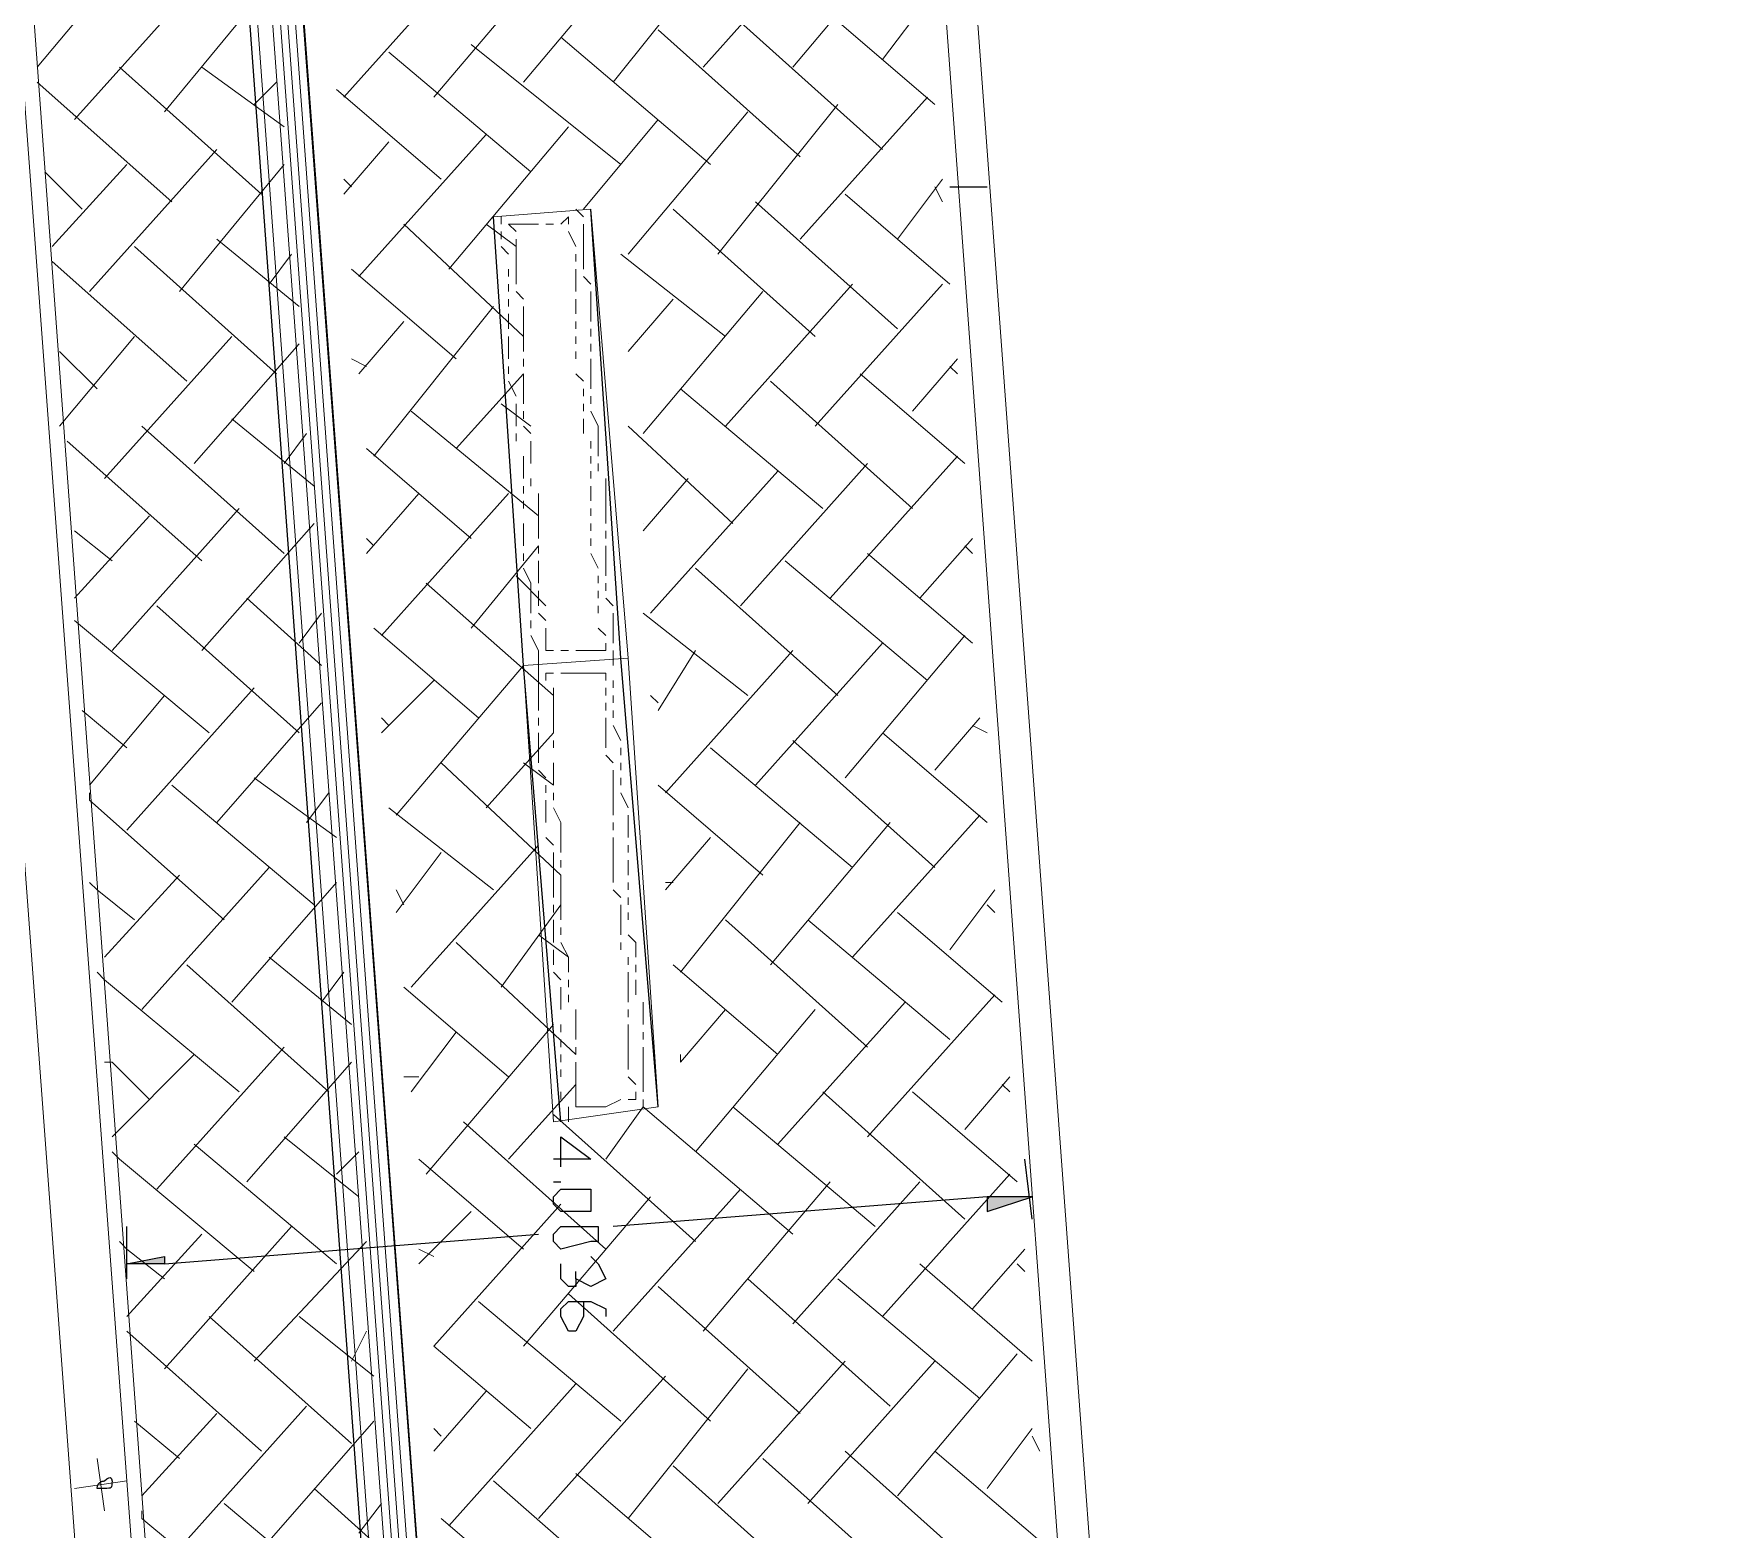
# Model space of a CAD drawing. Header units: millimetres. Extents: x 2928 to 3112, y 1220 to 1280.
# Drawn here: x 3001.664 to 3002.409, y 1265.919 to 1266.586 of the extents above; entities that cross this region are included whole.
import ezdxf

# ---------------------------------------------------------------- set-up
doc = ezdxf.new("R2010")
doc.units = ezdxf.units.MM

msp = doc.modelspace()

# ---------------------------------------------------------------- hatches: boundary and pattern name
at = {"true_color": 0x000007}
for points in [[(3002.08885, 1266.06731), (3002.08885, 1266.06064), (3002.10885, 1266.06731)], [(3001.72218, 1266.04064), (3001.72218, 1266.03731), (3001.70551, 1266.03731)]]:
    msp.add_hatch(color=7, dxfattribs=at).paths.add_polyline_path(points)

# ---------------------------------------------------------------- linework, layer by layer
at = {"color": 252, "linetype": 'Continuous', "lineweight": 5, "true_color": 0x989898}
for points in [[(3000.5255, 1266.90065), (2999.21881, 1266.80732), (2999.00214, 1266.79065), (2999.01881, 1266.58065), (2999.35881, 1261.95725), (3000.88217, 1262.07059), (3002.40886, 1262.18392), (3002.06885, 1266.80399), (3002.05218, 1267.01399), (3001.83885, 1266.99732)], [(3000.52883, 1266.88732), (2999.22548, 1266.79065), (2999.01881, 1266.77732), (2999.03214, 1266.57398), (2999.37215, 1261.97392), (3000.88217, 1262.08392), (3002.39219, 1262.19725), (3002.05552, 1266.79732), (3002.03885, 1266.99732), (3001.83218, 1266.98399)], [(2999.44215, 1266.50398), (2999.75215, 1262.30392), (3000.85883, 1262.38726), (3001.96552, 1262.47059), (3001.65885, 1266.66398), (3000.54883, 1266.58398)]]:
    msp.add_lwpolyline(points, close=True, dxfattribs=at)
at = {"color": 7, "linetype": 'Continuous', "lineweight": -2, "true_color": 0x000007}
for points in [[(3001.97552, 1264.02061), (3001.76885, 1266.80065), (3000.54216, 1266.71065), (2999.31215, 1266.62065), (2999.51548, 1263.85728)], [(3001.94885, 1264.01728), (3001.74885, 1266.74732), (3001.74885, 1266.74732)], [(3002.07219, 1266.51732), (3002.08885, 1266.51732), (3002.08885, 1266.51732)], [(3001.89885, 1266.08064), (3001.89885, 1266.09398), (3001.91218, 1266.08398), (3001.89552, 1266.08398)], [(3002.10885, 1266.05731), (3002.10552, 1266.08398), (3002.10552, 1266.08398)], [(3001.89552, 1266.07398), (3001.89885, 1266.07398), (3001.89885, 1266.07398)], [(3002.08885, 1266.06731), (3001.92218, 1266.05398), (3001.92218, 1266.05398)], [(3001.70551, 1266.03064), (3001.70551, 1266.05398), (3001.70551, 1266.05398)], [(3001.72218, 1266.03731), (3001.88885, 1266.05064), (3001.88885, 1266.05064)], [(3001.90552, 1266.03064), (3001.90552, 1266.02731), (3001.90218, 1266.02731), (3001.89885, 1266.03064), (3001.89885, 1266.03731), (3001.89885, 1266.03731)], [(3001.91218, 1266.04064), (3001.91552, 1266.03731), (3001.91885, 1266.03064), (3001.91218, 1266.02731), (3001.91218, 1266.02731), (3001.90552, 1266.03064), (3001.90552, 1266.03398)], [(3001.90885, 1266.02064), (3001.90885, 1266.01397), (3001.90552, 1266.00731), (3001.90218, 1266.00731), (3001.89885, 1266.01397), (3001.89885, 1266.01731), (3001.90218, 1266.02064), (3001.91218, 1266.02064), (3001.91885, 1266.01731), (3001.91885, 1266.01397)]]:
    msp.add_lwpolyline(points, dxfattribs=at)
at = {"color": 9, "linetype": 'Continuous', "lineweight": 5, "true_color": 0xbababa}
for points in [[(3001.76218, 1266.75065), (3001.96218, 1264.01728), (3001.96218, 1264.01728)], [(3001.76551, 1266.75065), (3001.96552, 1264.01728), (3001.96552, 1264.01728)], [(3001.76885, 1266.75065), (3001.96885, 1264.02061), (3001.96885, 1264.02061)], [(3001.77218, 1266.75065), (3001.97552, 1264.02061), (3001.97552, 1264.02061)], [(3001.75218, 1266.74732), (3001.95218, 1264.01728), (3001.95218, 1264.01728)], [(3001.75218, 1266.74732), (3001.95218, 1264.01728), (3001.95218, 1264.01728)], [(3001.75885, 1266.74732), (3001.95885, 1264.01728), (3001.95885, 1264.01728)], [(3001.92218, 1266.56398), (3001.97552, 1266.63065), (3001.97552, 1266.63065)], [(3001.96218, 1266.57065), (3002.01885, 1266.63398), (3002.01885, 1266.63398)], [(3002.00218, 1266.57065), (3002.05552, 1266.63398), (3002.05552, 1266.63398)], [(3001.84218, 1266.55732), (3001.89885, 1266.62398), (3001.89885, 1266.62398)], [(3001.88218, 1266.56398), (3001.93552, 1266.62732), (3001.93552, 1266.62732)], [(3001.80218, 1266.55732), (3001.85885, 1266.62065), (3001.85885, 1266.62065)], [(3001.66551, 1266.57065), (3001.69885, 1266.61065), (3001.69885, 1266.61065)], [(3001.68218, 1266.54732), (3001.73885, 1266.61065), (3001.73885, 1266.61065)], [(3001.72218, 1266.55065), (3001.76885, 1266.60732), (3001.76885, 1266.60732)], [(3002.04218, 1266.57398), (3002.06219, 1266.60065), (3002.06219, 1266.60065)], [(3002.01885, 1266.59398), (3002.06552, 1266.55398), (3002.06552, 1266.55398)], [(3001.94218, 1266.58732), (3002.00552, 1266.53065), (3002.00552, 1266.53065)], [(3001.97885, 1266.59065), (3002.04218, 1266.53398), (3002.04218, 1266.53398)], [(3001.85885, 1266.58065), (3001.92552, 1266.52732), (3001.92552, 1266.52732)], [(3001.89885, 1266.58398), (3001.96552, 1266.52732), (3001.96552, 1266.52732)], [(3001.70218, 1266.57065), (3001.76551, 1266.51398), (3001.76551, 1266.51398)], [(3001.73885, 1266.57065), (3001.77551, 1266.54398), (3001.77551, 1266.54398)], [(3001.82218, 1266.57732), (3001.88552, 1266.52398), (3001.88552, 1266.52398)], [(3001.66551, 1266.56398), (3001.72551, 1266.51065), (3001.72551, 1266.51065)], [(3001.76218, 1266.55398), (3001.77218, 1266.56398), (3001.77218, 1266.56398)], [(3001.79885, 1266.56065), (3001.84552, 1266.52065), (3001.84552, 1266.52065)], [(3002.00552, 1266.49398), (3002.06219, 1266.55732), (3002.06219, 1266.55732)], [(3001.92885, 1266.48731), (3001.98218, 1266.55065), (3001.98218, 1266.55065)], [(3001.96885, 1266.48731), (3002.02218, 1266.55398), (3002.02218, 1266.55398)], [(3001.80885, 1266.47731), (3001.86552, 1266.54065), (3001.86552, 1266.54065)], [(3001.84885, 1266.48065), (3001.90218, 1266.54398), (3001.90218, 1266.54398)], [(3001.90885, 1266.50732), (3001.94218, 1266.54732), (3001.94218, 1266.54732)], [(3001.68885, 1266.47065), (3001.74551, 1266.53398), (3001.74551, 1266.53398)], [(3001.80218, 1266.51398), (3001.82218, 1266.53732), (3001.82218, 1266.53732)], [(3001.67218, 1266.49065), (3001.70551, 1266.52732), (3001.70551, 1266.52732)], [(3001.72885, 1266.47065), (3001.77551, 1266.52732), (3001.77551, 1266.52732)], [(3001.66885, 1266.52398), (3001.68551, 1266.50732), (3001.68551, 1266.50732)], [(3001.80218, 1266.52065), (3001.80551, 1266.51732), (3001.80551, 1266.51732)], [(3002.04885, 1266.49398), (3002.06885, 1266.52065), (3002.06885, 1266.52065)], [(3001.98552, 1266.51065), (3002.04885, 1266.45398), (3002.04885, 1266.45398)], [(3002.02552, 1266.51398), (3002.07219, 1266.47398), (3002.07219, 1266.47398)], [(3002.06552, 1266.51732), (3002.06885, 1266.51065), (3002.06885, 1266.51065)], [(3001.94885, 1266.50732), (3002.01218, 1266.45065), (3002.01218, 1266.45065)], [(3001.82885, 1266.50065), (3001.88218, 1266.45065), (3001.88218, 1266.45065)], [(3001.86552, 1266.50065), (3001.87885, 1266.49065), (3001.87885, 1266.49065)], [(3001.70885, 1266.49065), (3001.77218, 1266.43398), (3001.77218, 1266.43398)], [(3001.74551, 1266.49398), (3001.78218, 1266.46398), (3001.78218, 1266.46398)], [(3001.67218, 1266.48398), (3001.73218, 1266.43065), (3001.73218, 1266.43065)], [(3001.76885, 1266.47398), (3001.77885, 1266.48731), (3001.77885, 1266.48731)], [(3001.92552, 1266.48731), (3001.97218, 1266.45065), (3001.97218, 1266.45065)], [(3001.80551, 1266.48065), (3001.85218, 1266.44065), (3001.85218, 1266.44065)], [(3001.97218, 1266.41065), (3002.02885, 1266.47398), (3002.02885, 1266.47398)], [(3002.01218, 1266.41065), (3002.06885, 1266.47398), (3002.06885, 1266.47398)], [(3001.92885, 1266.44398), (3001.94885, 1266.46731), (3001.94885, 1266.46731)], [(3001.93552, 1266.40731), (3001.98885, 1266.47065), (3001.98885, 1266.47065)], [(3001.81551, 1266.39731), (3001.86885, 1266.46398), (3001.86885, 1266.46398)], [(3001.80885, 1266.43398), (3001.82885, 1266.45731), (3001.82885, 1266.45731)], [(3001.67551, 1266.41065), (3001.70885, 1266.45065), (3001.70885, 1266.45065)], [(3001.67551, 1266.44398), (3001.69218, 1266.42731), (3001.69218, 1266.42731)], [(3001.69551, 1266.38731), (3001.75218, 1266.45065), (3001.75218, 1266.45065)], [(3001.73551, 1266.39398), (3001.78218, 1266.44731), (3001.78218, 1266.44731)], [(3001.80551, 1266.44065), (3001.81218, 1266.43731), (3001.81218, 1266.43731)], [(3002.05552, 1266.41731), (3002.07552, 1266.44065), (3002.07552, 1266.44065)], [(3002.07219, 1266.43731), (3002.07552, 1266.43398), (3002.07552, 1266.43398)], [(3001.85218, 1266.40065), (3001.88218, 1266.43398), (3001.88218, 1266.43398)], [(3001.99218, 1266.43065), (3002.05552, 1266.37398), (3002.05552, 1266.37398)], [(3002.03218, 1266.43398), (3002.07885, 1266.39398), (3002.07885, 1266.39398)], [(3001.95218, 1266.42731), (3002.01552, 1266.37398), (3002.01552, 1266.37398)], [(3001.75218, 1266.41398), (3001.78885, 1266.38398), (3001.78885, 1266.38398)], [(3001.83218, 1266.41731), (3001.88885, 1266.37065), (3001.88885, 1266.37065)], [(3001.87218, 1266.42065), (3001.88552, 1266.41065), (3001.88552, 1266.41065)], [(3001.71218, 1266.41065), (3001.77551, 1266.35398), (3001.77551, 1266.35398)], [(3001.77551, 1266.39398), (3001.78551, 1266.40731), (3001.78551, 1266.40731)], [(3001.92885, 1266.41065), (3001.97552, 1266.36731), (3001.97552, 1266.36731)], [(3001.67885, 1266.40398), (3001.73885, 1266.35065), (3001.73885, 1266.35065)], [(3001.81218, 1266.40065), (3001.85885, 1266.36065), (3001.85885, 1266.36065)], [(3001.97885, 1266.33065), (3002.03552, 1266.39398), (3002.03552, 1266.39398)], [(3002.01885, 1266.33398), (3002.07552, 1266.39731), (3002.07552, 1266.39731)], [(3001.93552, 1266.36398), (3001.95552, 1266.38731), (3001.95552, 1266.38731)], [(3001.93885, 1266.32731), (3001.99552, 1266.39065), (3001.99552, 1266.39065)], [(3001.81218, 1266.35398), (3001.83552, 1266.38065), (3001.83552, 1266.38065)], [(3001.81885, 1266.31731), (3001.87552, 1266.38065), (3001.87552, 1266.38065)], [(3001.68218, 1266.33398), (3001.71551, 1266.37065), (3001.71551, 1266.37065)], [(3001.69885, 1266.31065), (3001.75551, 1266.37398), (3001.75551, 1266.37398)], [(3001.68218, 1266.36398), (3001.69885, 1266.35065), (3001.69885, 1266.35065)], [(3001.73885, 1266.31065), (3001.78885, 1266.36731), (3001.78885, 1266.36731)], [(3001.81218, 1266.36065), (3001.81551, 1266.35731), (3001.81551, 1266.35731)], [(3001.85885, 1266.32065), (3001.88885, 1266.35731), (3001.88885, 1266.35731)], [(3002.05885, 1266.33398), (3002.08219, 1266.36065), (3002.08219, 1266.36065)], [(3002.07885, 1266.35731), (3002.08219, 1266.35398), (3002.08219, 1266.35398)], [(3001.95885, 1266.34731), (3002.02218, 1266.29065), (3002.02218, 1266.29065)], [(3001.99885, 1266.35065), (3002.06219, 1266.29731), (3002.06219, 1266.29731)], [(3002.03552, 1266.35398), (3002.08219, 1266.31398), (3002.08219, 1266.31398)], [(3001.83885, 1266.34065), (3001.89552, 1266.29065), (3001.89552, 1266.29065)], [(3001.87885, 1266.34398), (3001.89218, 1266.33065), (3001.89218, 1266.33065)], [(3001.75885, 1266.33398), (3001.79218, 1266.30398), (3001.79218, 1266.30398)], [(3001.71885, 1266.33065), (3001.78218, 1266.27398), (3001.78218, 1266.27398)], [(3001.78218, 1266.31398), (3001.79218, 1266.32731), (3001.79218, 1266.32731)], [(3001.93552, 1266.32731), (3001.98218, 1266.29065), (3001.98218, 1266.29065)], [(3001.68218, 1266.32398), (3001.74218, 1266.27398), (3001.74218, 1266.27398)], [(3001.81551, 1266.32065), (3001.86218, 1266.28065), (3001.86218, 1266.28065)], [(3002.02552, 1266.25398), (3002.07885, 1266.31731), (3002.07885, 1266.31731)], [(3001.94218, 1266.28398), (3001.95885, 1266.31065), (3001.95885, 1266.31065)], [(3001.94552, 1266.24731), (3002.00218, 1266.31065), (3002.00218, 1266.31065)], [(3001.98552, 1266.25064), (3002.04218, 1266.31398), (3002.04218, 1266.31398)], [(3001.82551, 1266.23731), (3001.88218, 1266.30398), (3001.88218, 1266.30398)], [(3001.81885, 1266.27398), (3001.84218, 1266.29731), (3001.84218, 1266.29731)], [(3001.68885, 1266.25064), (3001.72218, 1266.29065), (3001.72218, 1266.29065)], [(3001.70551, 1266.23064), (3001.76218, 1266.29398), (3001.76218, 1266.29398)], [(3001.74551, 1266.23398), (3001.79218, 1266.28731), (3001.79218, 1266.28731)], [(3001.93885, 1266.29065), (3001.94218, 1266.28731), (3001.94218, 1266.28731)], [(3001.68551, 1266.28398), (3001.70551, 1266.26731), (3001.70551, 1266.26731)], [(3001.81885, 1266.28065), (3001.82218, 1266.27731), (3001.82218, 1266.27731)], [(3002.06552, 1266.25731), (3002.08552, 1266.28065), (3002.08552, 1266.28065)], [(3001.86552, 1266.24064), (3001.89552, 1266.27398), (3001.89552, 1266.27398)], [(3002.04218, 1266.27398), (3002.08885, 1266.23398), (3002.08885, 1266.23398)], [(3002.08219, 1266.27731), (3002.08885, 1266.27398), (3002.08885, 1266.27398)], [(3001.96552, 1266.26731), (3002.02885, 1266.21398), (3002.02885, 1266.21398)], [(3002.00218, 1266.27065), (3002.06552, 1266.21398), (3002.06552, 1266.21398)], [(3001.84552, 1266.26064), (3001.89885, 1266.21064), (3001.89885, 1266.21064)], [(3001.88218, 1266.26064), (3001.89552, 1266.25064), (3001.89552, 1266.25064)], [(3001.72551, 1266.25064), (3001.78885, 1266.19731), (3001.78885, 1266.19731)], [(3001.76218, 1266.25398), (3001.79885, 1266.22731), (3001.79885, 1266.22731)], [(3001.94218, 1266.25064), (3001.98885, 1266.21064), (3001.98885, 1266.21064)], [(3001.68885, 1266.24398), (3001.68885, 1266.24731), (3001.68885, 1266.24731)], [(3001.68885, 1266.24398), (3001.74885, 1266.19064), (3001.74885, 1266.19064)], [(3001.78551, 1266.23398), (3001.79551, 1266.24731), (3001.79551, 1266.24731)], [(3001.82218, 1266.24064), (3001.86885, 1266.20398), (3001.86885, 1266.20398)], [(3002.02885, 1266.17398), (3002.08552, 1266.23731), (3002.08552, 1266.23731)], [(3001.95218, 1266.16731), (3002.00552, 1266.23398), (3002.00552, 1266.23398)], [(3001.99218, 1266.17064), (3002.04552, 1266.23398), (3002.04552, 1266.23398)], [(3001.82551, 1266.19398), (3001.84552, 1266.22064), (3001.84552, 1266.22064)], [(3001.83218, 1266.16064), (3001.88885, 1266.22398), (3001.88885, 1266.22398)], [(3001.94552, 1266.20398), (3001.96552, 1266.22731), (3001.96552, 1266.22731)], [(3001.71218, 1266.15064), (3001.76885, 1266.21398), (3001.76885, 1266.21398)], [(3001.69218, 1266.20398), (3001.68885, 1266.20731), (3001.68885, 1266.20731)], [(3001.69551, 1266.17398), (3001.72885, 1266.21064), (3001.72885, 1266.21064)], [(3001.75218, 1266.15398), (3001.79885, 1266.20731), (3001.79885, 1266.20731)], [(3001.94552, 1266.20731), (3001.94885, 1266.20731), (3001.94885, 1266.20731)], [(3001.69218, 1266.20398), (3001.70885, 1266.19064), (3001.70885, 1266.19064)], [(3001.82551, 1266.20398), (3001.82885, 1266.19731), (3001.82885, 1266.19731)], [(3002.07219, 1266.17731), (3002.09219, 1266.20398), (3002.09219, 1266.20398)], [(3001.87218, 1266.16064), (3001.89885, 1266.19731), (3001.89885, 1266.19731)], [(3001.97218, 1266.19064), (3002.03552, 1266.13398), (3002.03552, 1266.13398)], [(3002.00885, 1266.19064), (3002.07219, 1266.13731), (3002.07219, 1266.13731)], [(3002.04885, 1266.19398), (3002.09552, 1266.15398), (3002.09552, 1266.15398)], [(3002.08885, 1266.19731), (3002.09219, 1266.19398), (3002.09219, 1266.19398)], [(3001.88885, 1266.18398), (3001.90218, 1266.17398), (3001.90218, 1266.17398)], [(3001.85218, 1266.18064), (3001.90552, 1266.13064), (3001.90552, 1266.13064)], [(3001.73218, 1266.17064), (3001.79551, 1266.11398), (3001.79551, 1266.11398)], [(3001.76885, 1266.17398), (3001.80551, 1266.14398), (3001.80551, 1266.14398)], [(3001.94885, 1266.17064), (3001.99552, 1266.13064), (3001.99552, 1266.13064)], [(3001.69551, 1266.16398), (3001.69218, 1266.16731), (3001.69218, 1266.16731)], [(3001.69551, 1266.16398), (3001.75551, 1266.11398), (3001.75551, 1266.11398)], [(3001.79218, 1266.15398), (3001.80218, 1266.16731), (3001.80218, 1266.16731)], [(3001.82885, 1266.16064), (3001.87552, 1266.12064), (3001.87552, 1266.12064)], [(3001.99552, 1266.09064), (3002.05218, 1266.15398), (3002.05218, 1266.15398)], [(3002.03552, 1266.09398), (3002.09219, 1266.15731), (3002.09219, 1266.15731)], [(3001.95218, 1266.12731), (3001.97218, 1266.15064), (3001.97218, 1266.15064)], [(3001.95885, 1266.08731), (3002.01218, 1266.15064), (3002.01218, 1266.15064)], [(3001.83218, 1266.11398), (3001.85218, 1266.14064), (3001.85218, 1266.14064)], [(3001.83885, 1266.07731), (3001.89552, 1266.14398), (3001.89552, 1266.14398)], [(3001.71885, 1266.07064), (3001.77551, 1266.13398), (3001.77551, 1266.13398)], [(3001.69885, 1266.12731), (3001.69551, 1266.12731), (3001.69551, 1266.12731)], [(3001.69885, 1266.09398), (3001.73551, 1266.13064), (3001.73551, 1266.13064)], [(3001.69885, 1266.12731), (3001.71551, 1266.11064), (3001.71551, 1266.11064)], [(3001.75885, 1266.07398), (3001.80551, 1266.12731), (3001.80551, 1266.12731)], [(3001.95218, 1266.13064), (3001.95218, 1266.12731), (3001.95218, 1266.12731)], [(3001.82885, 1266.12064), (3001.83552, 1266.12064), (3001.83552, 1266.12064)], [(3001.87552, 1266.08398), (3001.90552, 1266.11731), (3001.90552, 1266.11731)], [(3002.07885, 1266.09731), (3002.09885, 1266.12064), (3002.09885, 1266.12064)], [(3002.09552, 1266.11731), (3002.09885, 1266.11398), (3002.09885, 1266.11398)], [(3002.01552, 1266.11398), (3002.07885, 1266.05731), (3002.07885, 1266.05731)], [(3002.05552, 1266.11398), (3002.10219, 1266.07398), (3002.10219, 1266.07398)], [(3001.89552, 1266.10398), (3001.95885, 1266.04731), (3001.95885, 1266.04731)], [(3001.91885, 1266.08398), (3001.93552, 1266.10731), (3001.93552, 1266.10731)], [(3001.93552, 1266.10731), (3002.00218, 1266.05064), (3002.00218, 1266.05064)], [(3001.97552, 1266.10731), (3002.03885, 1266.05398), (3002.03885, 1266.05398)], [(3001.77551, 1266.09398), (3001.80885, 1266.06731), (3001.80885, 1266.06731)], [(3001.85552, 1266.10064), (3001.91885, 1266.04398), (3001.91885, 1266.04398)], [(3001.70218, 1266.08398), (3001.69885, 1266.08731), (3001.69885, 1266.08731)], [(3001.73551, 1266.09064), (3001.79885, 1266.03731), (3001.79885, 1266.03731)], [(3001.79885, 1266.07731), (3001.80885, 1266.08731), (3001.80885, 1266.08731)], [(3001.70218, 1266.08398), (3001.76218, 1266.03398), (3001.76218, 1266.03398)], [(3001.83552, 1266.08398), (3001.88218, 1266.04398), (3001.88218, 1266.04398)], [(3001.96218, 1266.00731), (3002.01885, 1266.07398), (3002.01885, 1266.07398)], [(3002.00218, 1266.01064), (3002.05885, 1266.07398), (3002.05885, 1266.07398)], [(3002.04218, 1266.01397), (3002.09885, 1266.07731), (3002.09885, 1266.07731)], [(3001.84218, 1266.00064), (3001.89885, 1266.06398), (3001.89885, 1266.06398)], [(3001.88218, 1266.00064), (3001.93885, 1266.06731), (3001.93885, 1266.06731)], [(3001.92218, 1266.00731), (3001.97885, 1266.07064), (3001.97885, 1266.07064)], [(3001.83552, 1266.03731), (3001.85885, 1266.06064), (3001.85885, 1266.06064)], [(3001.70551, 1266.01397), (3001.73885, 1266.05064), (3001.73885, 1266.05064)], [(3001.72218, 1265.99064), (3001.77885, 1266.05398), (3001.77885, 1266.05398)], [(3001.70551, 1266.04398), (3001.70218, 1266.04731), (3001.70218, 1266.04731)], [(3001.70551, 1266.04398), (3001.72218, 1266.03064), (3001.72218, 1266.03064)], [(3001.76218, 1265.99397), (3001.81218, 1266.04731), (3001.81218, 1266.04731)], [(3001.83552, 1266.04398), (3001.84218, 1266.04064), (3001.84218, 1266.04064)], [(3002.08219, 1266.01731), (3002.10552, 1266.04398), (3002.10552, 1266.04398)], [(3002.05885, 1266.03731), (3002.10885, 1265.99397), (3002.10885, 1265.99397)], [(3002.10219, 1266.03731), (3002.10552, 1266.03398), (3002.10552, 1266.03398)], [(3001.94218, 1266.02731), (3002.00552, 1265.97064), (3002.00552, 1265.97064)], [(3001.98218, 1266.03064), (3002.04552, 1265.97397), (3002.04552, 1265.97397)], [(3002.02218, 1266.03064), (3002.08552, 1265.97731), (3002.08552, 1265.97731)], [(3001.86218, 1266.02064), (3001.92552, 1265.96731), (3001.92552, 1265.96731)], [(3001.90218, 1266.02397), (3001.96552, 1265.96731), (3001.96552, 1265.96731)], [(3001.74218, 1266.01397), (3001.80551, 1265.95731), (3001.80551, 1265.95731)], [(3001.78218, 1266.01397), (3001.81551, 1265.98731), (3001.81551, 1265.98731)], [(3001.70551, 1266.00731), (3001.76551, 1265.95397), (3001.76551, 1265.95397)], [(3001.80551, 1265.99397), (3001.81218, 1266.00731), (3001.81218, 1266.00731)], [(3001.84218, 1266.00064), (3001.88552, 1265.96397), (3001.88552, 1265.96397)], [(3002.04885, 1265.93397), (3002.10219, 1265.99731), (3002.10219, 1265.99731)], [(3001.92885, 1265.92397), (3001.98218, 1265.99064), (3001.98218, 1265.99064)], [(3001.96885, 1265.93064), (3002.02552, 1265.99397), (3002.02552, 1265.99397)], [(3002.00885, 1265.93064), (3002.06552, 1265.99397), (3002.06552, 1265.99397)], [(3001.84885, 1265.92064), (3001.90552, 1265.98397), (3001.90552, 1265.98397)], [(3001.88885, 1265.92397), (3001.94552, 1265.98731), (3001.94552, 1265.98731)], [(3001.84218, 1265.95397), (3001.86552, 1265.98064), (3001.86552, 1265.98064)], [(3001.70885, 1265.96731), (3001.72885, 1265.95064), (3001.72885, 1265.95064)], [(3001.71218, 1265.93397), (3001.74551, 1265.97064), (3001.74551, 1265.97064)], [(3001.72885, 1265.91064), (3001.78551, 1265.97397), (3001.78551, 1265.97397)], [(3001.76885, 1265.91397), (3001.81551, 1265.96731), (3001.81551, 1265.96731)], [(3001.84218, 1265.96397), (3001.84552, 1265.96064), (3001.84552, 1265.96064)], [(3002.08885, 1265.93731), (3002.10885, 1265.96397), (3002.10885, 1265.96397)], [(3002.10885, 1265.96064), (3002.11219, 1265.95397), (3002.11219, 1265.95397)], [(3002.02552, 1265.95397), (3002.08885, 1265.89731), (3002.08885, 1265.89731)], [(3002.06552, 1265.95397), (3002.11219, 1265.91397), (3002.11219, 1265.91397)], [(3001.94885, 1265.94731), (3002.01218, 1265.89064), (3002.01218, 1265.89064)], [(3001.98885, 1265.95064), (3002.05218, 1265.89397), (3002.05218, 1265.89397)], [(3001.78885, 1265.93731), (3001.82218, 1265.90731), (3001.82218, 1265.90731)], [(3001.86885, 1265.94064), (3001.92218, 1265.89397), (3001.92218, 1265.89397)], [(3001.90552, 1265.94397), (3001.95218, 1265.90397), (3001.95218, 1265.90397)], [(3001.74885, 1265.93064), (3001.81218, 1265.87731), (3001.81218, 1265.87731)], [(3001.80885, 1265.91731), (3001.81885, 1265.93064), (3001.81885, 1265.93064)], [(3001.71218, 1265.92397), (3001.71218, 1265.92731), (3001.71218, 1265.92731)], [(3001.71218, 1265.92397), (3001.77218, 1265.87397), (3001.77218, 1265.87397)], [(3001.84552, 1265.92397), (3001.89218, 1265.88397), (3001.89218, 1265.88397)]]:
    msp.add_lwpolyline(points, dxfattribs=at)
at = {"color": 7, "linetype": 'Continuous', "lineweight": 9, "true_color": 0x000007}
for points in [[(3000.54883, 1266.58065), (2999.44881, 1266.50065), (2999.75549, 1262.31059), (3000.85883, 1262.39392), (3001.96218, 1262.47392), (3001.65218, 1266.66065)], [(3000.55216, 1266.55398), (2999.47548, 1266.47398), (2999.77882, 1262.33726), (3000.8555, 1262.41726), (3001.93552, 1262.49726), (3001.62885, 1266.63398)], [(3001.92885, 1266.30731), (3001.91218, 1266.50732), (3001.86885, 1266.50398), (3001.88218, 1266.30398)], [(3001.94218, 1266.10731), (3001.92885, 1266.30731), (3001.88218, 1266.30398), (3001.89552, 1266.10064)]]:
    msp.add_lwpolyline(points, close=True, dxfattribs=at)
at = {"color": 253, "linetype": 'Continuous', "lineweight": -2, "true_color": 0x9a9a9a}
for points in [[(3001.88218, 1266.30398), (3001.86885, 1266.50398), (3001.86885, 1266.50398)], [(3001.92552, 1266.30731), (3001.91218, 1266.50732), (3001.91218, 1266.50732)], [(3001.89885, 1266.10064), (3001.88218, 1266.30398), (3001.88218, 1266.30398)], [(3001.94218, 1266.10731), (3001.92552, 1266.30731), (3001.92552, 1266.30731)]]:
    msp.add_lwpolyline(points, dxfattribs=at)
at = {"color": 252, "linetype": 'Continuous', "lineweight": 5, "true_color": 0x989898}
for points in [[(3001.87218, 1266.50398), (3001.87218, 1266.50065), (3001.87218, 1266.50065)], [(3001.90218, 1266.50398), (3001.89885, 1266.50065), (3001.89885, 1266.50065)], [(3001.90218, 1266.50065), (3001.90218, 1266.50398), (3001.90218, 1266.50398)], [(3001.90885, 1266.50398), (3001.90552, 1266.50732), (3001.90552, 1266.50732)], [(3001.87218, 1266.49732), (3001.87218, 1266.49398), (3001.87218, 1266.49398)], [(3001.88218, 1266.50065), (3001.87552, 1266.50065), (3001.87885, 1266.49732)], [(3001.88885, 1266.50065), (3001.88218, 1266.50065), (3001.88218, 1266.50065)], [(3001.89552, 1266.50065), (3001.89218, 1266.50065), (3001.89218, 1266.50065)], [(3001.90552, 1266.49065), (3001.90218, 1266.49732), (3001.90218, 1266.49732)], [(3001.90885, 1266.49398), (3001.90885, 1266.50065), (3001.90885, 1266.50065)], [(3001.87218, 1266.49065), (3001.87552, 1266.48731), (3001.87552, 1266.48731)], [(3001.87885, 1266.49398), (3001.87885, 1266.48731), (3001.87885, 1266.48731)], [(3001.90885, 1266.48731), (3001.90885, 1266.49398), (3001.90885, 1266.49398)], [(3001.87885, 1266.48731), (3001.87885, 1266.48065), (3001.87885, 1266.48065)], [(3001.90552, 1266.48398), (3001.90552, 1266.48731), (3001.90552, 1266.48731)], [(3001.90885, 1266.48065), (3001.90885, 1266.48731), (3001.90885, 1266.48731)], [(3001.87552, 1266.48065), (3001.87552, 1266.47731), (3001.87552, 1266.47731)], [(3001.87552, 1266.47398), (3001.87552, 1266.47065), (3001.87552, 1266.47065)], [(3001.87885, 1266.48065), (3001.87885, 1266.47398), (3001.87885, 1266.47398)], [(3001.90552, 1266.47398), (3001.90552, 1266.48065), (3001.90552, 1266.48065)], [(3001.90552, 1266.47065), (3001.90552, 1266.47398), (3001.90552, 1266.47398)], [(3001.91218, 1266.47398), (3001.90885, 1266.47731), (3001.90885, 1266.47731)], [(3001.87552, 1266.46731), (3001.87552, 1266.46398), (3001.87552, 1266.46398)], [(3001.87885, 1266.47065), (3001.88218, 1266.46731), (3001.88218, 1266.46731)], [(3001.90552, 1266.46065), (3001.90552, 1266.46731), (3001.90552, 1266.46731)], [(3001.91218, 1266.46398), (3001.91218, 1266.47065), (3001.91218, 1266.47065)], [(3001.87552, 1266.46065), (3001.87552, 1266.45398), (3001.87552, 1266.45398)], [(3001.88218, 1266.46398), (3001.88218, 1266.45731), (3001.88218, 1266.45731)], [(3001.91218, 1266.45731), (3001.91218, 1266.46398), (3001.91218, 1266.46398)], [(3001.88218, 1266.45731), (3001.88218, 1266.45065), (3001.88218, 1266.45065)], [(3001.90552, 1266.45398), (3001.90552, 1266.45731), (3001.90552, 1266.45731)], [(3001.91218, 1266.45065), (3001.91218, 1266.45398), (3001.91218, 1266.45398)], [(3001.87552, 1266.45065), (3001.87552, 1266.44731), (3001.87552, 1266.44731)], [(3001.87552, 1266.44731), (3001.87552, 1266.44065), (3001.87552, 1266.44065)], [(3001.88218, 1266.45065), (3001.88218, 1266.44398), (3001.88218, 1266.44398)], [(3001.90552, 1266.44731), (3001.90552, 1266.45065), (3001.90552, 1266.45065)], [(3001.90552, 1266.44065), (3001.90552, 1266.44398), (3001.90552, 1266.44398)], [(3001.91218, 1266.44398), (3001.91218, 1266.44731), (3001.91218, 1266.44731)], [(3001.87552, 1266.43731), (3001.87552, 1266.43398), (3001.87552, 1266.43398)], [(3001.88218, 1266.44065), (3001.88218, 1266.43731), (3001.88218, 1266.43731)], [(3001.91218, 1266.43398), (3001.91218, 1266.44065), (3001.91218, 1266.44065)], [(3001.87552, 1266.43065), (3001.87885, 1266.42398), (3001.87885, 1266.42398)], [(3001.88218, 1266.43398), (3001.88218, 1266.42731), (3001.88218, 1266.42731)], [(3001.90885, 1266.43065), (3001.90552, 1266.43398), (3001.90552, 1266.43398)], [(3001.91218, 1266.42731), (3001.91218, 1266.43398), (3001.91218, 1266.43398)], [(3001.88218, 1266.42731), (3001.88218, 1266.42065), (3001.88218, 1266.42065)], [(3001.90885, 1266.42398), (3001.90885, 1266.42731), (3001.90885, 1266.42731)], [(3001.91218, 1266.42065), (3001.91218, 1266.42398), (3001.91218, 1266.42398)], [(3001.87885, 1266.42065), (3001.87885, 1266.41731), (3001.87885, 1266.41731)], [(3001.87885, 1266.41731), (3001.87885, 1266.41065), (3001.87885, 1266.41065)], [(3001.88218, 1266.41731), (3001.88218, 1266.41398), (3001.88218, 1266.41398)], [(3001.90885, 1266.41731), (3001.90885, 1266.42065), (3001.90885, 1266.42065)], [(3001.90885, 1266.40731), (3001.90885, 1266.41398), (3001.90885, 1266.41398)], [(3001.91552, 1266.41065), (3001.91218, 1266.41731), (3001.91218, 1266.41731)], [(3001.87885, 1266.40731), (3001.87885, 1266.40398), (3001.87885, 1266.40398)], [(3001.88218, 1266.41065), (3001.88552, 1266.40731), (3001.88552, 1266.40731)], [(3001.91552, 1266.40398), (3001.91552, 1266.41065), (3001.91552, 1266.41065)], [(3001.88552, 1266.40398), (3001.88552, 1266.39731), (3001.88552, 1266.39731)], [(3001.91218, 1266.40065), (3001.91218, 1266.40398), (3001.91218, 1266.40398)], [(3001.91552, 1266.39731), (3001.91552, 1266.40398), (3001.91552, 1266.40398)], [(3001.88218, 1266.39731), (3001.88218, 1266.39398), (3001.88218, 1266.39398)], [(3001.88218, 1266.39398), (3001.88218, 1266.38731), (3001.88218, 1266.38731)], [(3001.88552, 1266.39731), (3001.88552, 1266.39398), (3001.88552, 1266.39398)], [(3001.91218, 1266.39398), (3001.91218, 1266.39731), (3001.91218, 1266.39731)], [(3001.91552, 1266.39065), (3001.91552, 1266.39398), (3001.91552, 1266.39398)], [(3001.88552, 1266.38731), (3001.88552, 1266.38398), (3001.88552, 1266.38398)], [(3001.91218, 1266.38731), (3001.91218, 1266.39065), (3001.91218, 1266.39065)], [(3001.91885, 1266.38065), (3001.91885, 1266.38731), (3001.91885, 1266.38731)], [(3001.88218, 1266.38398), (3001.88218, 1266.38065), (3001.88218, 1266.38065)], [(3001.88218, 1266.37731), (3001.88218, 1266.37398), (3001.88218, 1266.37398)], [(3001.88885, 1266.38065), (3001.88885, 1266.37398), (3001.88885, 1266.37398)], [(3001.91218, 1266.37731), (3001.91218, 1266.38398), (3001.91218, 1266.38398)], [(3001.91885, 1266.37398), (3001.91885, 1266.38065), (3001.91885, 1266.38065)], [(3001.88885, 1266.37398), (3001.88885, 1266.36731), (3001.88885, 1266.36731)], [(3001.91218, 1266.37065), (3001.91218, 1266.37398), (3001.91218, 1266.37398)], [(3001.91885, 1266.36731), (3001.91885, 1266.37398), (3001.91885, 1266.37398)], [(3001.88218, 1266.36731), (3001.88218, 1266.36398), (3001.88218, 1266.36398)], [(3001.88218, 1266.36398), (3001.88218, 1266.35731), (3001.88218, 1266.35731)], [(3001.88885, 1266.36731), (3001.88885, 1266.36065), (3001.88885, 1266.36065)], [(3001.91218, 1266.36398), (3001.91218, 1266.36731), (3001.91218, 1266.36731)], [(3001.91885, 1266.36065), (3001.91885, 1266.36398), (3001.91885, 1266.36398)], [(3001.88885, 1266.35731), (3001.88885, 1266.35398), (3001.88885, 1266.35398)], [(3001.91218, 1266.35731), (3001.91218, 1266.36065), (3001.91218, 1266.36065)], [(3001.91885, 1266.35065), (3001.91885, 1266.35731), (3001.91885, 1266.35731)], [(3001.88218, 1266.35398), (3001.88218, 1266.35065), (3001.88218, 1266.35065)], [(3001.88218, 1266.34731), (3001.88552, 1266.34065), (3001.88552, 1266.34065)], [(3001.88885, 1266.35065), (3001.88885, 1266.34398), (3001.88885, 1266.34398)], [(3001.91552, 1266.34731), (3001.91218, 1266.35398), (3001.91218, 1266.35398)], [(3001.91885, 1266.34398), (3001.91885, 1266.35065), (3001.91885, 1266.35065)], [(3001.88552, 1266.34065), (3001.88552, 1266.33398), (3001.88552, 1266.33398)], [(3001.88885, 1266.34398), (3001.88885, 1266.34065), (3001.88885, 1266.34065)], [(3001.91552, 1266.34065), (3001.91552, 1266.34398), (3001.91552, 1266.34398)], [(3001.91885, 1266.33731), (3001.91885, 1266.34065), (3001.91885, 1266.34065)], [(3001.88552, 1266.33398), (3001.88552, 1266.32731), (3001.88552, 1266.32731)], [(3001.88885, 1266.33731), (3001.88885, 1266.33065), (3001.88885, 1266.33065)], [(3001.91552, 1266.33398), (3001.91552, 1266.33731), (3001.91552, 1266.33731)], [(3001.92218, 1266.33065), (3001.91885, 1266.33398), (3001.91885, 1266.33398)], [(3001.88885, 1266.32731), (3001.89218, 1266.32398), (3001.89218, 1266.32398)], [(3001.91552, 1266.32731), (3001.91552, 1266.33065), (3001.91552, 1266.33065)], [(3001.92218, 1266.32065), (3001.92218, 1266.32731), (3001.92218, 1266.32731)], [(3001.88552, 1266.32398), (3001.88552, 1266.32065), (3001.88552, 1266.32065)], [(3001.88552, 1266.31731), (3001.88885, 1266.31065), (3001.88885, 1266.31065)], [(3001.89218, 1266.32065), (3001.89218, 1266.31398), (3001.89218, 1266.31398)], [(3001.91885, 1266.31731), (3001.91552, 1266.32065), (3001.91552, 1266.32065)], [(3001.92218, 1266.31398), (3001.92218, 1266.32065), (3001.92218, 1266.32065)], [(3001.88885, 1266.31065), (3001.88885, 1266.30398), (3001.88885, 1266.30398)], [(3001.89218, 1266.31398), (3001.89218, 1266.31065), (3001.89552, 1266.31065)], [(3001.89885, 1266.31065), (3001.90218, 1266.31065), (3001.90218, 1266.31065)], [(3001.90552, 1266.31065), (3001.91218, 1266.31065), (3001.91218, 1266.31065)], [(3001.91218, 1266.31065), (3001.91885, 1266.31065), (3001.91885, 1266.31398)], [(3001.92218, 1266.30731), (3001.92218, 1266.31065), (3001.92218, 1266.31065)], [(3001.88885, 1266.30398), (3001.88885, 1266.29731), (3001.88885, 1266.29731)], [(3001.92218, 1266.30398), (3001.92218, 1266.30731), (3001.92218, 1266.30731)], [(3001.88885, 1266.29731), (3001.88885, 1266.29065), (3001.88885, 1266.29065)], [(3001.89552, 1266.30065), (3001.89218, 1266.30065), (3001.89218, 1266.29731)], [(3001.90552, 1266.30065), (3001.89885, 1266.30065), (3001.89885, 1266.30065)], [(3001.91218, 1266.30065), (3001.90552, 1266.30065), (3001.90552, 1266.30065)], [(3001.91885, 1266.30065), (3001.91218, 1266.30065), (3001.91218, 1266.30065)], [(3001.91885, 1266.29731), (3001.91885, 1266.30065), (3001.91885, 1266.30065)], [(3001.92218, 1266.29398), (3001.92218, 1266.29731), (3001.92218, 1266.29731)], [(3001.88885, 1266.29065), (3001.88885, 1266.28398), (3001.88885, 1266.28398)], [(3001.89552, 1266.29398), (3001.89552, 1266.28731), (3001.89552, 1266.28731)], [(3001.89552, 1266.28731), (3001.89552, 1266.28065), (3001.89552, 1266.28065)], [(3001.91885, 1266.29065), (3001.91885, 1266.29398), (3001.91885, 1266.29398)], [(3001.91885, 1266.28398), (3001.91885, 1266.28731), (3001.91885, 1266.28731)], [(3001.92218, 1266.28731), (3001.92218, 1266.29065), (3001.92218, 1266.29065)], [(3001.88885, 1266.28065), (3001.88885, 1266.27731), (3001.88885, 1266.27731)], [(3001.89552, 1266.28065), (3001.89552, 1266.27398), (3001.89552, 1266.27398)], [(3001.91885, 1266.27398), (3001.91885, 1266.28065), (3001.91885, 1266.28065)], [(3001.92218, 1266.28065), (3001.92218, 1266.28398), (3001.92218, 1266.28398)], [(3001.88885, 1266.27398), (3001.88885, 1266.26731), (3001.88885, 1266.26731)], [(3001.91885, 1266.26731), (3001.91885, 1266.27398), (3001.91885, 1266.27398)], [(3001.92552, 1266.27065), (3001.92218, 1266.27731), (3001.92218, 1266.27731)], [(3001.88885, 1266.26731), (3001.88885, 1266.26064), (3001.88885, 1266.26064)], [(3001.89552, 1266.27065), (3001.89552, 1266.26731), (3001.89552, 1266.26731)], [(3001.92552, 1266.26398), (3001.92552, 1266.26731), (3001.92552, 1266.26731)], [(3001.89552, 1266.26064), (3001.89552, 1266.25731), (3001.89552, 1266.25731)], [(3001.92218, 1266.26064), (3001.91885, 1266.26398), (3001.91885, 1266.26398)], [(3001.92552, 1266.25731), (3001.92552, 1266.26064), (3001.92552, 1266.26064)], [(3001.88885, 1266.25731), (3001.89218, 1266.25398), (3001.89218, 1266.25398)], [(3001.89218, 1266.25064), (3001.89218, 1266.24731), (3001.89218, 1266.24731)], [(3001.89552, 1266.25731), (3001.89552, 1266.25064), (3001.89552, 1266.25064)], [(3001.92218, 1266.25064), (3001.92218, 1266.25731), (3001.92218, 1266.25731)], [(3001.92218, 1266.24398), (3001.92218, 1266.25064), (3001.92218, 1266.25064)], [(3001.92552, 1266.25064), (3001.92552, 1266.25398), (3001.92552, 1266.25398)], [(3001.89218, 1266.24398), (3001.89218, 1266.23731), (3001.89218, 1266.23731)], [(3001.89552, 1266.24731), (3001.89552, 1266.24398), (3001.89552, 1266.24398)], [(3001.92218, 1266.23731), (3001.92218, 1266.24398), (3001.92218, 1266.24398)], [(3001.92885, 1266.24064), (3001.92552, 1266.24731), (3001.92552, 1266.24731)], [(3001.89218, 1266.23731), (3001.89218, 1266.23398), (3001.89218, 1266.23398)], [(3001.89552, 1266.24064), (3001.89885, 1266.23398), (3001.89885, 1266.23398)], [(3001.92885, 1266.23398), (3001.92885, 1266.23731), (3001.92885, 1266.23731)], [(3001.89885, 1266.23398), (3001.89885, 1266.22731), (3001.89885, 1266.22731)], [(3001.92218, 1266.23064), (3001.92218, 1266.23398), (3001.92218, 1266.23398)], [(3001.92885, 1266.22731), (3001.92885, 1266.23398), (3001.92885, 1266.23398)], [(3001.89218, 1266.22731), (3001.89552, 1266.22398), (3001.89552, 1266.22398)], [(3001.89552, 1266.22064), (3001.89552, 1266.21398), (3001.89552, 1266.21398)], [(3001.89885, 1266.22731), (3001.89885, 1266.22064), (3001.89885, 1266.22064)], [(3001.92218, 1266.22064), (3001.92218, 1266.22731), (3001.92218, 1266.22731)], [(3001.92218, 1266.21398), (3001.92218, 1266.22064), (3001.92218, 1266.22064)], [(3001.92885, 1266.22064), (3001.92885, 1266.22398), (3001.92885, 1266.22398)], [(3001.89552, 1266.21398), (3001.89552, 1266.20731), (3001.89552, 1266.20731)], [(3001.89885, 1266.21731), (3001.89885, 1266.21398), (3001.89885, 1266.21398)], [(3001.92218, 1266.20731), (3001.92218, 1266.21398), (3001.92218, 1266.21398)], [(3001.92885, 1266.21064), (3001.92885, 1266.21731), (3001.92885, 1266.21731)], [(3001.89552, 1266.20731), (3001.89552, 1266.20064), (3001.89552, 1266.20064)], [(3001.89885, 1266.21064), (3001.89885, 1266.20398), (3001.89885, 1266.20398)], [(3001.92885, 1266.20398), (3001.92885, 1266.20731), (3001.92885, 1266.20731)], [(3001.89885, 1266.20398), (3001.89885, 1266.19731), (3001.89885, 1266.19731)], [(3001.92552, 1266.20064), (3001.92218, 1266.20398), (3001.92218, 1266.20398)], [(3001.92885, 1266.19731), (3001.92885, 1266.20064), (3001.92885, 1266.20064)], [(3001.89552, 1266.19731), (3001.89552, 1266.19398), (3001.89552, 1266.19398)], [(3001.89552, 1266.19064), (3001.89552, 1266.18398), (3001.89552, 1266.18398)], [(3001.89885, 1266.19731), (3001.89885, 1266.19064), (3001.89885, 1266.19064)], [(3001.92552, 1266.19064), (3001.92552, 1266.19731), (3001.92552, 1266.19731)], [(3001.92552, 1266.18398), (3001.92552, 1266.19064), (3001.92552, 1266.19064)], [(3001.92885, 1266.19064), (3001.92885, 1266.19398), (3001.92885, 1266.19398)], [(3001.89552, 1266.18398), (3001.89552, 1266.18064), (3001.89552, 1266.18064)], [(3001.89885, 1266.18731), (3001.89885, 1266.18398), (3001.89885, 1266.18398)], [(3001.93218, 1266.18064), (3001.92885, 1266.18398), (3001.92885, 1266.18398)], [(3001.89552, 1266.17731), (3001.89552, 1266.17064), (3001.89552, 1266.17064)], [(3001.89885, 1266.18064), (3001.90218, 1266.17398), (3001.90218, 1266.17398)], [(3001.92552, 1266.17731), (3001.92552, 1266.18064), (3001.92552, 1266.18064)], [(3001.93218, 1266.17398), (3001.93218, 1266.18064), (3001.93218, 1266.18064)], [(3001.90218, 1266.17398), (3001.90218, 1266.16731), (3001.90218, 1266.16731)], [(3001.92885, 1266.17064), (3001.92885, 1266.17398), (3001.92885, 1266.17398)], [(3001.93218, 1266.16731), (3001.93218, 1266.17064), (3001.93218, 1266.17064)], [(3001.89552, 1266.16731), (3001.89885, 1266.16398), (3001.89885, 1266.16398)], [(3001.89885, 1266.16064), (3001.89885, 1266.15398), (3001.89885, 1266.15398)], [(3001.90218, 1266.16398), (3001.90218, 1266.16064), (3001.90218, 1266.16064)], [(3001.92885, 1266.16064), (3001.92885, 1266.16731), (3001.92885, 1266.16731)], [(3001.92885, 1266.15398), (3001.92885, 1266.16064), (3001.92885, 1266.16064)], [(3001.93218, 1266.15731), (3001.93218, 1266.16398), (3001.93218, 1266.16398)], [(3001.89885, 1266.15398), (3001.89885, 1266.15064), (3001.89885, 1266.15064)], [(3001.90218, 1266.15731), (3001.90218, 1266.15398), (3001.90218, 1266.15398)], [(3001.93552, 1266.15064), (3001.93552, 1266.15398), (3001.93552, 1266.15398)], [(3001.90552, 1266.15064), (3001.90552, 1266.14398), (3001.90552, 1266.14398)], [(3001.92885, 1266.14731), (3001.92885, 1266.15064), (3001.92885, 1266.15064)], [(3001.93552, 1266.14398), (3001.93552, 1266.15064), (3001.93552, 1266.15064)], [(3001.89885, 1266.14398), (3001.89885, 1266.14064), (3001.89885, 1266.14064)], [(3001.90552, 1266.14398), (3001.90552, 1266.13731), (3001.90552, 1266.13731)], [(3001.92885, 1266.13731), (3001.92885, 1266.14398), (3001.92885, 1266.14398)], [(3001.93552, 1266.13731), (3001.93552, 1266.14064), (3001.93552, 1266.14064)], [(3001.89885, 1266.13731), (3001.89885, 1266.13398), (3001.89885, 1266.13398)], [(3001.90552, 1266.13398), (3001.90552, 1266.13064), (3001.90552, 1266.13064)], [(3001.92885, 1266.13064), (3001.92885, 1266.13731), (3001.92885, 1266.13731)], [(3001.93552, 1266.12731), (3001.93552, 1266.13398), (3001.93552, 1266.13398)], [(3001.89885, 1266.13064), (3001.89885, 1266.12731), (3001.89885, 1266.12731)], [(3001.89885, 1266.12398), (3001.89885, 1266.12064), (3001.89885, 1266.12064)], [(3001.90552, 1266.12731), (3001.90552, 1266.12064), (3001.90552, 1266.12064)], [(3001.92885, 1266.12398), (3001.92885, 1266.13064), (3001.92885, 1266.13064)], [(3001.93552, 1266.12064), (3001.93552, 1266.12731), (3001.93552, 1266.12731)], [(3001.90552, 1266.12064), (3001.90552, 1266.11398), (3001.90552, 1266.11398)], [(3001.93218, 1266.11731), (3001.92885, 1266.12064), (3001.92885, 1266.12064)], [(3001.93552, 1266.11398), (3001.93552, 1266.12064), (3001.93552, 1266.12064)], [(3001.89885, 1266.11398), (3001.89885, 1266.11064), (3001.89885, 1266.11064)], [(3001.90552, 1266.11398), (3001.90552, 1266.10731), (3001.91218, 1266.10731)], [(3001.91885, 1266.10731), (3001.92552, 1266.11064), (3001.92552, 1266.11064)], [(3001.92885, 1266.11064), (3001.93218, 1266.11064), (3001.93218, 1266.11398)], [(3001.93552, 1266.10731), (3001.93552, 1266.11064), (3001.93552, 1266.11064)], [(3001.90218, 1266.10731), (3001.90218, 1266.10064), (3001.90218, 1266.10064)], [(3001.91218, 1266.10731), (3001.91885, 1266.10731), (3001.91885, 1266.10731)], [(3001.69218, 1265.95064), (3001.69551, 1265.92731), (3001.69551, 1265.92731)], [(3001.70551, 1265.94064), (3001.68218, 1265.93731), (3001.68218, 1265.93731)]]:
    msp.add_lwpolyline(points, dxfattribs=at)
at = {"color": 9, "linetype": 'Continuous', "lineweight": 5, "true_color": 0xbababa}
for points in [[(3001.92885, 1266.44731), (3001.92885, 1266.44731)], [(3001.93552, 1266.36731), (3001.93552, 1266.36731)], [(3001.70551, 1266.00731), (3001.70551, 1266.00731)], [(3001.70885, 1265.96731), (3001.70885, 1265.96731)]]:
    msp.add_lwpolyline(points, close=True, dxfattribs=at)
at = {"color": 7, "linetype": 'Continuous', "lineweight": -2, "true_color": 0x000007}
for points in [[(3001.89552, 1266.06731), (3001.89885, 1266.07064), (3001.91218, 1266.07064), (3001.91218, 1266.06731), (3001.91218, 1266.06398), (3001.91218, 1266.06064), (3001.89885, 1266.06064), (3001.89552, 1266.06398)], [(3002.08885, 1266.06731), (3002.08885, 1266.06064), (3002.10885, 1266.06731)], [(3001.89552, 1266.05064), (3001.89885, 1266.05398), (3001.91218, 1266.05398), (3001.91552, 1266.05398), (3001.91552, 1266.04731), (3001.91218, 1266.04731), (3001.89885, 1266.04398), (3001.89552, 1266.04731)], [(3001.72218, 1266.04064), (3001.72218, 1266.03731), (3001.70551, 1266.03731)]]:
    msp.add_lwpolyline(points, close=True, dxfattribs=at)
msp.add_open_spline([(3001.69551, 1265.93731), (3001.69885, 1265.93731), (3001.69885, 1265.93731), (3001.69885, 1265.94064), (3001.69885, 1265.94064), (3001.69885, 1265.94064), (3001.69885, 1265.94397), (3001.69551, 1265.94064), (3001.69551, 1265.94064), (3001.69551, 1265.94064), (3001.69218, 1265.94064), (3001.69218, 1265.93731), (3001.69218, 1265.93731), (3001.69218, 1265.93731), (3001.69551, 1265.93731), (3001.69551, 1265.93731)], degree=3, knots=[0, 0, 0, 0, 0.0625, 0.0625, 0.0625, 0.0625, 0.125, 0.125, 0.125, 0.125, 0.1875, 0.1875, 0.1875, 0.1875, 1, 1, 1, 1], dxfattribs=at)

doc.saveas('drawing.dxf')
